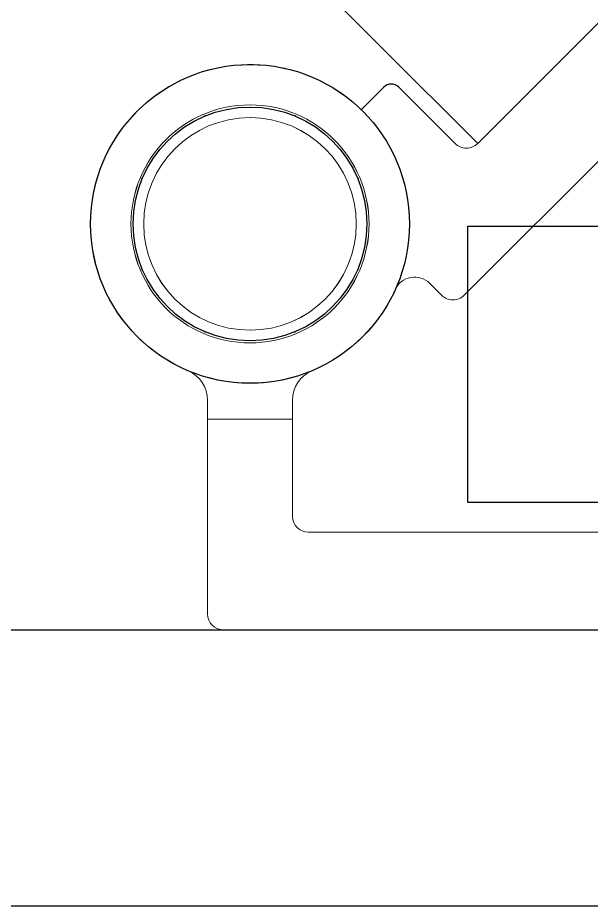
# Model space of a CAD drawing. Header units: inches. Extents: x 129892 to 140765, y 18172 to 24435.
# Drawn here: x 131211.48 to 131238.47, y 22511.99 to 22553.79 of the extents above; entities that cross this region are included whole.
import ezdxf

# ---------------------------------------------------------------- set-up
doc = ezdxf.new("R2010")
doc.units = ezdxf.units.IN
doc.header["$MEASUREMENT"] = 0

# ---------------------------------------------------------------- blocks, each defined once
blk = doc.blocks.new('A$C179C3ECE')
for p, q in [((14.991, 9.6), (16.491, 9.6)), ((16.991, 9.1), (16.991, 5.35))]:
    blk.add_line(p, q)
at = {"color": 7, "linetype": 'Continuous', "lineweight": 15}
for p, q in [((17.741, 4.6), (54.241, 4.6)), ((11.491, 1.547), (11.491, 0.75)), ((54.241, 0), (12.241, 0))]:
    blk.add_line(p, q, dxfattribs=at)
for radius in [5.6, 5]:
    blk.add_circle((7.491, 9.5), radius, dxfattribs=at)
blk.add_circle((7.491, 9.5), 5.5)
for centre, radius, start, end in [((7.491, 9.5), 7.5, 0.764, 290.6673), ((17.741, 5.35), 0.75, 180, 270), ((10.491, 1.547), 1, 0, 110.6673), ((12.241, 0.75), 0.75, 180, 270)]:
    blk.add_arc(centre, radius, start, end, dxfattribs=at)
blk.add_arc((16.491, 9.1), 0.5, 0, 90)
blk = doc.blocks.new('A$C1EDE62C1')
at = {"color": 144, "linetype": 'Continuous', "lineweight": 0}
for p, q in [((5.388, 24.2), (5.35, 24.162)), ((5.441, 24.2), (5.388, 24.2)), ((9.613, 24.2), (9.559, 24.2)), ((9.65, 24.162), (9.613, 24.2)), ((2.438, 21.25), (2.4, 21.213)), ((2.4, 21.213), (2.4, 21.159)), ((12.6, 21.213), (12.562, 21.25)), ((12.6, 21.159), (12.6, 21.213)), ((2.4, 17.041), (2.4, 16.988)), ((2.4, 16.988), (2.438, 16.95)), ((12.562, 16.95), (12.6, 16.988)), ((12.6, 16.988), (12.6, 17.041)), ((5.35, 14.038), (5.388, 14)), ((5.388, 14), (5.441, 14)), ((9.559, 14), (9.613, 14)), ((9.613, 14), (9.65, 14.038))]:
    blk.add_line(p, q, dxfattribs=at)
at = {"color": 7, "linetype": 'Continuous', "lineweight": 15}
for p, q in [((5.5, 10.808), (5.5, 0.75)), ((9.5, 10.808), (9.5, 5.35)), ((9.5, 9.912), (5.5, 9.912)), ((10.25, 4.6), (54.25, 4.6)), ((55, 3.85), (55, 0.75)), ((54.25, 0), (6.25, 0))]:
    blk.add_line(p, q, dxfattribs=at)
blk.add_circle((7.5, 19.1), 7.5)
for radius in [5.6, 5]:
    blk.add_circle((7.5, 19.1), radius, dxfattribs=at)
for centre, radius, start, end in [((4, 10.808), 1.5, 0, 67.1146), ((11, 10.808), 1.5, 112.8854, 180), ((10.25, 5.35), 0.75, 180, 270), ((54.25, 3.85), 0.75, 0, 90), ((6.25, 0.75), 0.75, 180, 270), ((54.25, 0.75), 0.75, 270, 0)]:
    blk.add_arc(centre, radius, start, end, dxfattribs=at)

msp = doc.modelspace()

# ---------------------------------------------------------------- linework, layer by layer
msp.add_lwpolyline([(131346.258, 22679.391), (131223.931, 22557.064), (131233.124, 22547.872), (131342.052, 22656.8)])
at = {"color": 251}
msp.add_lwpolyline([(131318.627, 22530.989), (131232.661, 22530.989), (131232.661, 22543.989), (131321.048, 22543.989)], dxfattribs=at)
msp.add_lwpolyline([(131110.255, 22524.989), (131271.911, 22524.989), (131271.911, 22511.989), (131110.255, 22511.989)], close=True)

# ---------------------------------------------------------------- block references
at = {"rotation": 45}
msp.add_blockref('A$C179C3ECE', (131223.831, 22532.074), dxfattribs=at)
msp.add_blockref('A$C1EDE62C1', (131214.911, 22524.989))

doc.saveas('drawing.dxf')
